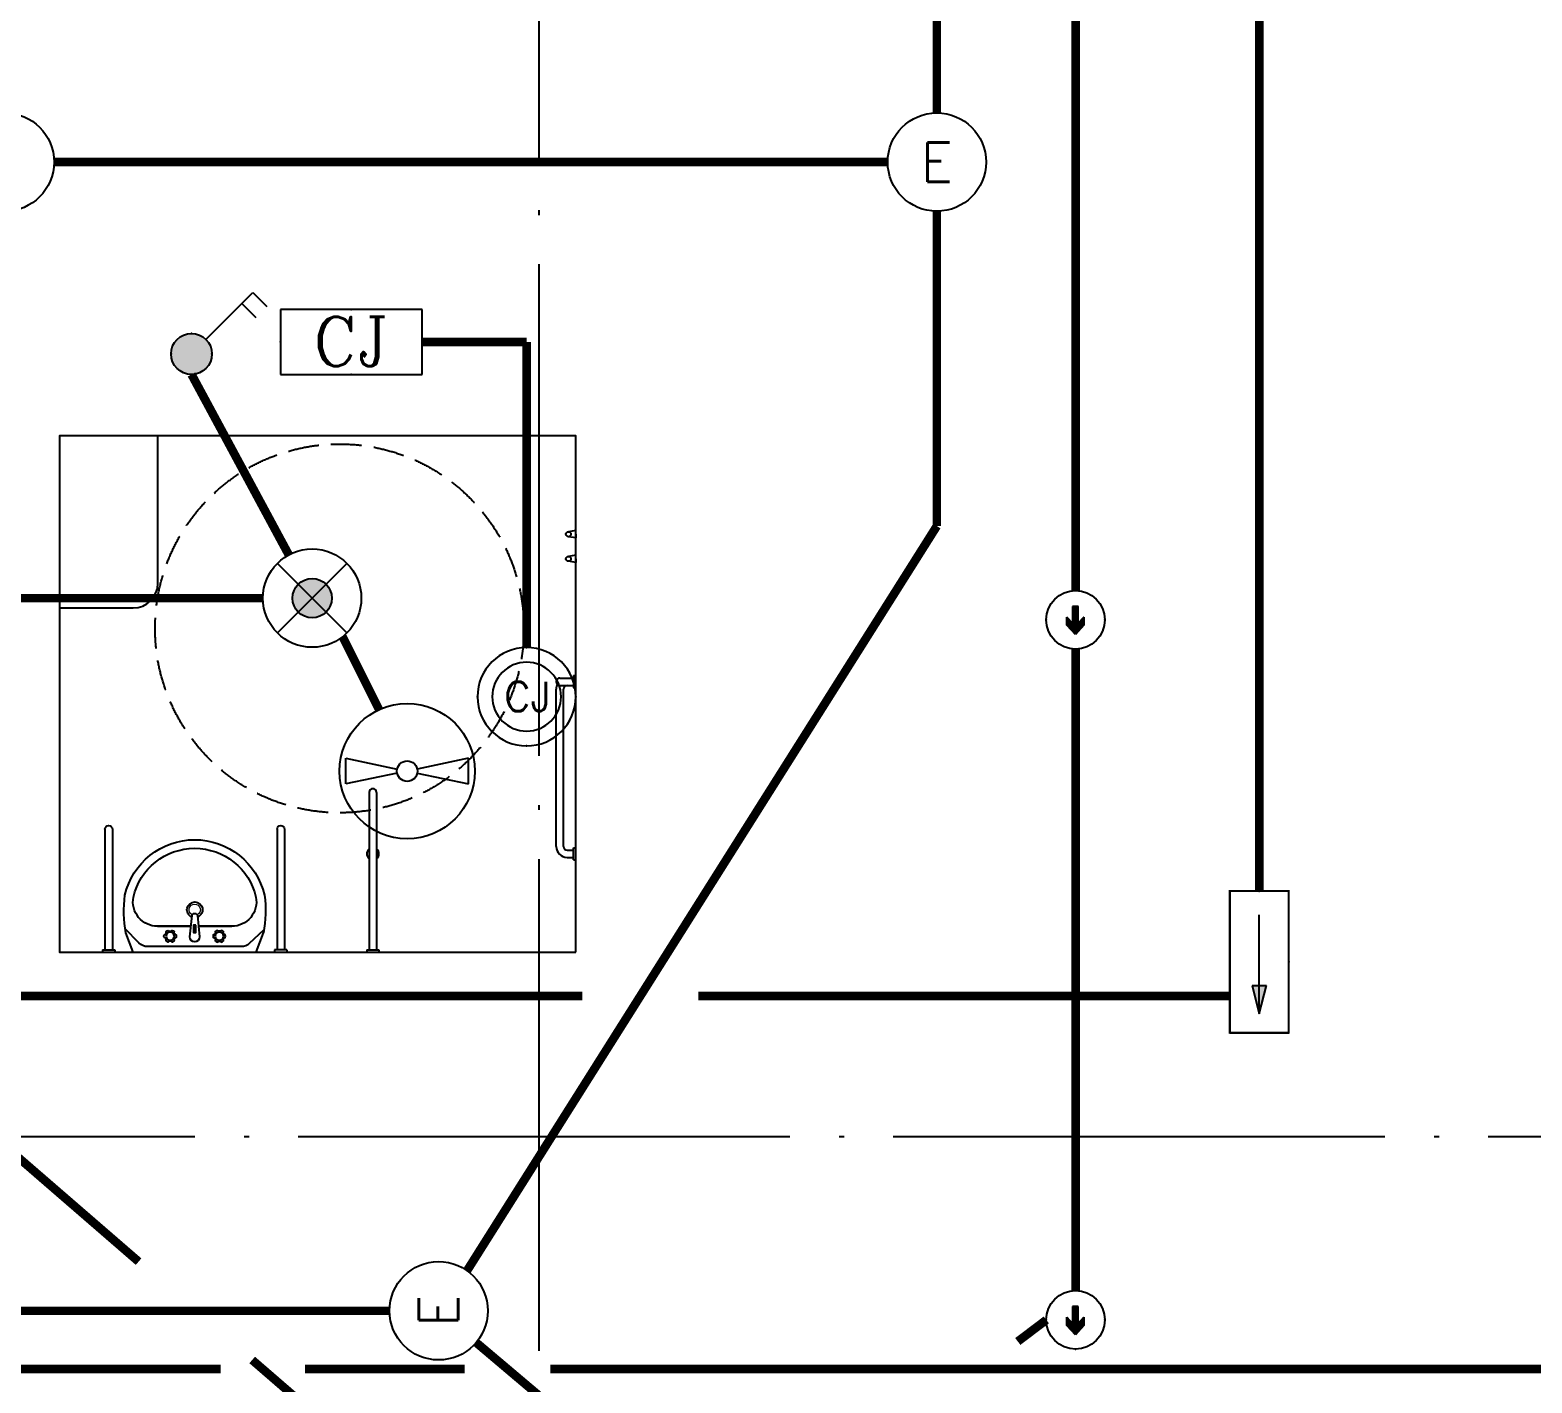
# Model space of a CAD drawing. Extents: x -288892 to 250096, y -100054 to 404668.
# Drawn here: x 102330 to 108439, y 10748 to 16251 of the extents above; entities that cross this region are included whole.
import ezdxf
from ezdxf.enums import TextEntityAlignment as Align
from ezdxf.xclip import XClip

# ---------------------------------------------------------------- set-up
doc = ezdxf.new("R2010")
doc.units = 0
doc.header["$LTSCALE"] = 1000
doc.header["$MEASUREMENT"] = 0
for name, pattern in [('104-14# 核心筒$0$DASH', [0.35, 0.25, -0.1]), ('104-14# 核心筒$0$DOTE', [2.4200000000000004, 2, -0.2, 0.02, -0.2]), ('DASH', [0.35, 0.25, -0.1])]:
    doc.linetypes.add(name, pattern=pattern)
doc.layers.get('0').update_dxf_attribs({"linetype": 'CONTINUOUS'})
doc.layers.add('104-14# 核心筒$0$04-不打印_辅助线', color=165, linetype='CONTINUOUS', plot=False)
for name, color, linetype in [('104-14# 核心筒$0$A-I_卫-洁具', 241, 'CONTINUOUS'), ('104-14# 核心筒$0$A_AXIS-轴线', 36, '104-14# 核心筒$0$DOTE'), ('EQUIP-动力', 3, 'CONTINUOUS'), ('EQUIP-照明', 3, 'CONTINUOUS'), ('TEL_TEXT', 3, 'CONTINUOUS'), ('WIRE-应急', 2, 'DASH'), ('WIRE-照明', 1, 'CONTINUOUS')]:
    doc.layers.add(name, color=color, linetype=linetype)
doc.styles.add('_TEL_DIM', font='SIMPLEX', dxfattribs={"width": 0.8, "height": 3.5, "bigfont": 'HZTXT'})
doc.styles.add('COMPLEX', font='COMPLEX')
doc.styles.get("Standard").update_dxf_attribs({"font": 'gbenor.shx', "bigfont": 'gbcbig.shx'})

# ---------------------------------------------------------------- blocks, each defined once
blk = doc.blocks.new('104-14# 核心筒$0$shshj')
for p, q in [((0, 0), (0, 15)), ((0, 15), (30, 10)), ((0, 0), (0, -15)), ((0, -15), (30, -10))]:
    blk.add_line(p, q)
blk.add_circle((30, 0), 10)
blk = doc.blocks.new('104-14# 核心筒$0$残疾人洗脸盆')
for p, q in [((-250.3694947081385, 5.963374860584736e-08), (-279.821335846791, -78.53824297699612)), ((-250.3694947081385, 5.963374860584736e-08), (250.3694947082549, 5.957554094493389e-08)), ((250.3694947082549, 5.957554094493389e-08), (279.8213358469075, -78.53824297708343)), ((-375.000000089407, -10.00000286102295), (-375.0000003278255, -9.775161743164062e-06)), ((-375.000000089407, -10.00000286102295), (-324.999999910593, -10.00000077486038)), ((-364.9999721944332, -500.0007357597351), (-365.0000001490116, -10.00000250339508)), ((-334.9999723136425, -500.0016629695892), (-334.9999997913837, -10.00000125169754)), ((-324.999999910593, -10.00000077486038), (-325.0000004470348, -7.748603820800781e-07)), ((-226.6628508922877, -37.45166452028207), (-282.5865114113549, -94.23949161371274)), ((188.9289029218489, -22.53490066135419), (-191.0374871486565, -22.53490066129598)), ((223.1441430889536, -36.07509621451027), (281.1944581537973, -90.55167670789524)), ((324.9999999107094, -10.00000077486038), (325.0000004471513, -7.748603820800781e-07)), ((375.0000000895234, -10.00000286102295), (324.9999999107094, -10.00000077486038)), ((334.9999723137589, -500.0016629695892), (334.9999997915002, -10.00000125169754)), ((364.9999721945496, -500.0007357597351), (365.000000149128, -10.00000250339508)), ((375.0000000895234, -10.00000286102295), (375.000000327942, -9.775161743164062e-06)), ((-151.1375109386863, -105.2484919499548), (-17.57351148093585, -105.248491950013)), ((-15.46037506544963, -105.248491950013), (-151.1375109386863, -105.2484919499548)), ((15.46037506498396, -105.248491950013), (150.7582734408788, -105.248491950013)), ((150.7582734408788, -105.248491950013), (15.742684415658, -105.248491950013))]:
    blk.add_line(p, q)
at = {"color": 8}
for points in [[(-107.9173216939671, -88.71320337589714), (-104.0954300422454, -85.4268261876714, 0.09925870585575888), (-95.90456995554268, -85.4268261876714), (-92.08267830405384, -88.71320337592624, 0.1010205144336436), (-83.42242426623125, -83.71320337595535), (-84.35756457189564, -78.76015952092712, 0.09925870585575843), (-80.26213452860247, -71.66666660713963), (-75.50510257121641, -69.99999994042446, 0.1010205144336439), (-75.50510257121641, -59.99999994042446), (-80.26213452848606, -58.33333327362197, 0.09925870585575902), (-84.35756457177922, -51.23984035968897), (-83.42242426623125, -46.28679650489357, 0.1010205144336439), (-92.08267830393743, -41.28679650489357), (-95.9045699556591, -44.57317369311932, 0.09925870585575877), (-104.0954300422454, -44.57317369317752), (-107.9173216939671, -41.28679650486447, 0.1010205144336438), (-116.5775757319061, -46.28679650492268), (-115.6424354262417, -51.23984035965987, 0.09925870585575888), (-119.7378654696513, -58.33333327368018), (-124.4948974269209, -59.99999994042446, 0.1010205144336438), (-124.4948974268045, -69.99999994039536), (-119.7378654695349, -71.66666660716874, 0.09925870585575888), (-115.6424354262417, -78.76015952115995), (-116.5775757320225, -83.71320337589714, 0.1010205144336439)], [(107.9173216959462, -88.71320337595535), (104.0954300442245, -85.4268261876714, -0.09925870585575888), (95.90456995763816, -85.4268261876714), (92.0826783060329, -88.71320337595535, -0.1010205144336436), (83.4224242682103, -83.71320337595535), (84.3575645738747, -78.76015952092712, -0.09925870585575843), (80.26213453046512, -71.66666660719784), (75.50510257319547, -69.99999994042446, -0.1010205144336439), (75.50510257331189, -59.99999994042446), (80.26213453058153, -58.33333327368018, -0.09925870585575902), (84.3575645738747, -51.23984035968897), (83.4224242682103, -46.28679650489357, -0.1010205144336439), (92.0826783060329, -41.28679650492268), (95.90456995752174, -44.57317369314842, -0.09925870585575877), (104.0954300443409, -44.57317369317752), (107.9173216959462, -41.28679650489357, -0.1010205144336438), (116.5775757340016, -46.28679650489357), (115.6424354282208, -51.23984035971807, -0.09925870585575888), (119.7378654715139, -58.33333327368018), (124.4948974289, -59.99999994045356, -0.1010205144336438), (124.4948974287836, -69.99999994042446), (119.7378654716304, -71.66666660716874, -0.09925870585575888), (115.6424354282208, -78.76015952115995), (116.5775757340016, -83.71320337592624, -0.1010205144336439)]]:
    blk.add_lwpolyline(points, format="xyb", close=True, dxfattribs=at)
blk.add_lwpolyline([(-20.00000000023283, -61.80376527601038), (-10.93632519524544, -148.5441634844174, 0.3840377591063864), (-0.9904750230489299, -157.5049020389852), (0.9904750225832686, -157.5049020389852, 0.3840377591063865), (10.93632519477978, -148.5441634844174), (19.99999999976717, -61.80376527601038, 0.9999999999998179)], format="xyb", close=True)
blk.add_lwpolyline([(4.499999999767169, -109.3037652760104), (-4.500000000232831, -109.3037652759813), (-4.500000000116415, -79.30376527601038), (4.499999999767169, -79.30376527601038)], close=True)
for centre in [(-99.99999999906868, -64.99999994039536, 6.17052352185754e-07), (100.0000000009313, -64.99999994040991, 6.17052352185754e-07)]:
    blk.add_circle(centre, 16.6666666666665)
for centre, radius, start, end in [((-191.0374871487729, -72.53490066131053), 50, 90.0000000066701, 135.4392819926412), ((188.9289029217325, -72.53490066135419), 50, 46.81904162607925, 90.0000000066701), ((171.1100392743247, -166.0467051142332), 459.3439191007008, 169.0175971483488, 188.1749601966289), ((-151.1375109388027, -205.2484919499402), 100, 90.0000000066701, 190.560233084289), ((150.7582734408788, -205.2484919499693), 100, 349.4397669130993, 90.0000000066701), ((-171.1100392747903, -166.0467051142332), 459.3439191007008, 351.8250398033711, 10.98240285165116), ((-2.328306436538696e-10, -172.4645476159494, 6.169127397233698e-07), 31.60961419936899, 111.3597083009184, 68.64029169908157), ((-0.1896187487291172, -166.6839508821577), 290.6643868932777, 192.8573202170934, 347.1426797760326), ((-0.1896187487291172, -166.6839508821577), 255.6643868932777, 192.8573202170934, 347.1426797760326), ((-349.9999721944332, -500.0000101923943), 14.99999998312334, 180.0000034150946, 3.415094585006371e-06), ((349.9999721945496, -500.0000101923943), 14.99999998312334, 179.9999965849054, 359.9999965849054)]:
    blk.add_arc(centre, radius, start, end)
at = {"color": 8, "lineweight": 13}
blk.add_arc((-2.328306436538696e-10, -172.4645476159494, 6.169127397233698e-07), 22.97515901426823, 117.3868633509965, 62.61313664900355, dxfattribs=at)
blk = doc.blocks.new('104-14# 核心筒$0$残疾人扶手1')
for p, q in [((-700, -9.99999475479126), (-700.0000001192093, 5.424022674560547e-06)), ((-1.788139343261719e-07, -10), (0, 0)), ((-750.0000001192093, -9.999994456768036), (-750, -1.549720764160156e-06)), ((-750.0000001192093, -9.999994456768036), (-700, -9.99999475479126)), ((-740, -65.00071978569031), (-740.0000000596046, -9.99999463558197)), ((-710.0000001192093, -65.00164842605591), (-710.0000000596046, -9.999994695186615)), ((-54.99999988079071, -50.00000697374344), (-695.0000002384186, -49.99999493360519)), ((-50, -9.999999940395355), (-50, -1.192092895507812e-07)), ((-1.788139343261719e-07, -10), (-50, -9.999999940395355)), ((-40.00000005960464, -35.00000029802322), (-40, -10.00000005960464)), ((-10.00000005960464, -35.00000041723251), (-10, -10.00000005960464)), ((-54.99999988079071, -80.00000703334808), (-695.0000002384186, -79.9999949336052))]:
    blk.add_line(p, q)
for centre, radius, start, end in [((-695, -34.99999493360519), 15, 180, 270), ((-55, -35.00000023841858), 15, 270, 0), ((-55, -35.00000023841858), 45.00000000000363, 270, 0), ((-725, -64.9999949336052), 14.99999998312334, 180, 0), ((-695, -34.99999493360519), 45.00000000000363, 244.4712198360607, 270)]:
    blk.add_arc(centre, radius, start, end)
blk = doc.blocks.new('104-14# 核心筒$0$残疾人扶手2')
for p, q in [((-10.00000113248825, -49.99999988079071), (-10.00000011920929, 3.576278686523438e-07)), ((-10.00000011920929, 3.576278686523438e-07), (-5.960464477539062e-08, 0)), ((-650.0016621351242, -9.999985933303833), (-10.00000029802322, -9.999999582767487)), ((-650.0007342100143, -39.99998587369919), (-10.00000101327896, -39.99999994039536)), ((-10.00000113248825, -49.99999988079071), (-8.046627044677734e-06, -49.99999994039536))]:
    blk.add_line(p, q)
for centre, radius, start, end in [((-400.0000005364418, -24.99999982118607, -9.52677845565972e-09), 25, 36.86992769834287, 143.1300702524336), ((-650.0000090003014, -24.99998587369919), 14.99999998312334, 90, 270), ((-400.0000005364418, -24.99999982118607, -9.52677845565972e-09), 25, 216.8698662268071, 323.1301310407838)]:
    blk.add_arc(centre, radius, start, end)
blk = doc.blocks.new('104-14# 核心筒')
at = {"layer": '104-14# 核心筒$0$04-不打印_辅助线'}
blk.add_lwpolyline([(104549.9999999999, 12500.00000004761), (104549.9999999999, 14600.00000004761), (102449.9999999999, 14600.00000004761), (102449.9999999999, 12500.00000004761)], close=True, dxfattribs=at)
at = {"layer": '104-14# 核心筒$0$A-I_卫-洁具', "ltscale": 0.1}
blk.add_lwpolyline([(102450, 14600.00000004767), (102450, 13900.00000004767), (102750, 13900.00000004767, 0.414213562373095), (102850, 14000.00000004767), (102850, 14600.00000004767)], format="xyb", close=True, dxfattribs=at)
at = {"layer": '104-14# 核心筒$0$A-I_卫-洁具', "linetype": '104-14# 核心筒$0$DASH', "ltscale": 0.5}
blk.add_circle((103588.9127797395, 13816.86180022283), 750, dxfattribs=at)
at = {"layer": '104-14# 核心筒$0$A_AXIS-轴线'}
for p, q in [((104400, 54018.37846733601), (104400, -8545.12396972545)), ((-24838.9698462474, 11750), (120259.921909796, 11750))]:
    blk.add_line(p, q, dxfattribs=at)
at = {"layer": '104-14# 核心筒$0$A-I_卫-洁具', "ltscale": 0.1}
for name, p, rotation in [('104-14# 核心筒$0$shshj', (104549.9999999999, 14200.00000006601), 180), ('104-14# 核心筒$0$shshj', (104550, 14200.00000006601), 180), ('104-14# 核心筒$0$shshj', (104549.9999999999, 14100.00000006601), 180), ('104-14# 核心筒$0$shshj', (104550, 14100.00000006601), 180), ('104-14# 核心筒$0$残疾人扶手1', (104550.0000001173, 12874.99999991956), 270), ('104-14# 核心筒$0$残疾人扶手2', (103749.4999999729, 12499.99999997963), 270)]:
    blk.add_blockref(name, p, dxfattribs=dict(at, rotation=rotation))
at = {"layer": '104-14# 核心筒$0$A-I_卫-洁具', "ltscale": 0.1, "extrusion": (1.71192553359861e-26, 3.221750197501162e-17, -1), "zscale": -1, "rotation": 180}
blk.add_blockref('104-14# 核心筒$0$残疾人洗脸盆', (-102999.9999999497, 12500.00000002555), dxfattribs=at)
blk = doc.blocks.new('X-104 14#平面')
ref = blk.add_blockref('104-14# 核心筒', (0, 0))
XClip(ref).set_block_clipping_path([(-38664.36238214614, -25499.99999999997), (139216.5485069363, 330900)])
blk = doc.blocks.new('$equip$00001838')
blk.add_circle((0, 0), 0.5)
at = {"color": 7, "style": '_TEL_DIM'}
blk.add_attdef('$TEXT$', text='', height=0.4, dxfattribs=at).set_placement((0, 0), align=Align.MIDDLE_CENTER)
at = {"color": 7, "style": '_TEL_DIM', "flags": 1}
blk.add_attdef('A', text='', height=2e-05, dxfattribs=at).set_placement((0, 0), align=Align.MIDDLE_CENTER)
blk = doc.blocks.new('$equip$00001304')
for p, q in [((-0.625, -0.1302083333357587), (-0.625, 0.1302083333357587)), ((-0.625, 0.1302083333357587), (-0.1019771270548517, 0.02124523480597418)), ((0.625, 0.1302083333357587), (0.1019771270548517, 0.02124523480597418)), ((0.625, -0.1302083333357587), (0.625, 0.1302083333357587)), ((-0.1019771270548517, -0.02124523480597418), (-0.625, -0.1302083333357587)), ((0.1019771270548517, -0.02124523480597418), (0.625, -0.1302083333357587))]:
    blk.add_line(p, q)
for radius in [0.6875, 0.1041666666666797]:
    blk.add_circle((0, 0), radius)
at = {"flags": 9}
blk.add_attdef('A', (0, 0), '', height=2e-05, dxfattribs=at)
blk = doc.blocks.new('$equip$00001149')
for p, q in [((-0.353553390592424, 0.353553390592424), (0.353553390592424, -0.353553390592424)), ((0.353553390592424, 0.353553390592424), (-0.353553390592424, -0.353553390592424))]:
    blk.add_line(p, q)
for radius in [0.5, 0.2]:
    blk.add_circle((0, 0), radius)
for points in [[(-0.09999999999854481, 0.1732050807586347), (0.09999999999854481, 0.1732050807586347), (-0.1732050807586347, 0.09999999999854481), (0.1732050807586347, 0.09999999999854481)], [(0, 0.2000000000007276), (0, 0.2000000000007276), (-0.09999999999854481, 0.1732050807586347), (0.09999999999854481, 0.1732050807586347)], [(-0.1732050807586347, 0.09999999999854481), (0.1732050807586347, 0.09999999999854481), (-0.2000000000007276, 0), (0.2000000000007276, 0)], [(-0.1732050807586347, -0.09999999999854481), (0.1732050807586347, -0.09999999999854481), (-0.2000000000007276, 0), (0.2000000000007276, 0)], [(-0.09999999999854481, -0.1732050807586347), (0.09999999999854481, -0.1732050807586347), (-0.1732050807586347, -0.09999999999854481), (0.1732050807586347, -0.09999999999854481)], [(0, -0.2000000000007276), (0, -0.2000000000007276), (-0.09999999999854481, -0.1732050807586347), (0.09999999999854481, -0.1732050807586347)]]:
    blk.add_solid(points)
at = {"flags": 9}
blk.add_attdef('A', (0, 0), '', height=2e-05, dxfattribs=at)
blk = doc.blocks.new('$equip$00001231')
for radius in [0.5, 0.3500000000000001]:
    blk.add_circle((0, 0), radius)
at = {"layer": 'EQUIP-照明', "flags": 9}
blk.add_attdef('A', (0, 0), '', height=2e-05, dxfattribs=at)
blk = doc.blocks.new('$equip_U$00000199(HT0843)')
for p in [(0, 1.000000000001819), (-0.5, 0.500000000001819), (0.5, 0.500000000001819), (0, 1.818989403545856e-12)]:
    blk.add_point(p)
blk.add_blockref('$equip$00001231', (0, 0.500000000001819))
at = {"color": 7, "style": '_TEL_DIM'}
blk.add_attdef('$TEXT$', text='', height=0.3, dxfattribs=at).set_placement((-0.002888511691708118, 0.4918123791121616), align=Align.MIDDLE_CENTER)
at = {"color": 7, "style": '_TEL_DIM', "flags": 1}
blk.add_attdef('A', text='', height=2.5e-05, dxfattribs=at).set_placement((0, 1.818989403545856e-12), align=Align.MIDDLE_CENTER)
blk = doc.blocks.new('$equip_U$00000198(HT0843)')
for p, q in [((0.7200000000011642, 0.6599999999998545), (-0.7199999999938882, 0.6599999999998545)), ((-0.7199999999938882, 0.6599999999998545), (-0.7199999999938882, 0)), ((0.7200000000011642, 0), (0.7200000000011642, 0.6599999999998545)), ((-0.7199999999938882, 0), (0.7200000000011642, 0))]:
    blk.add_line(p, q)
for p in [(0, 0.6599999999998545), (-0.7199999999938882, 0.3299999999999272), (0.7200000000011642, 0.3299999999999272), (0, 0)]:
    blk.add_point(p)
at = {"style": 'COMPLEX'}
blk.add_text('CJ', height=0.5, dxfattribs=at).set_placement((-0.3897338216847857, 0.08468310433636361))
at = {"color": 7, "style": '_TEL_DIM', "flags": 1}
blk.add_attdef('A', text='', height=2.5e-05, dxfattribs=at).set_placement((0, 0), align=Align.MIDDLE_CENTER)
blk = doc.blocks.new('$equip$00001963')
for p, q in [((0.1473139127447212, 0.3556472460822988), (0.624999999996362, 0.8333333333339397)), ((0.624999999996362, 0.8333333333339397), (0.7664213562347868, 0.6919119770955149)), ((0.5118629150056222, 0.7201962483431998), (0.653284271244047, 0.578774892108413))]:
    blk.add_line(p, q)
blk.add_circle((-3.637978807091713e-12, 0.2083333333339397), 0.2083333333334168)
for p in [(0, 0.4166666666660603), (-0.2083333333393966, 0.2083333333375776), (0.2083333333284827, 0.2083333333375776), (0, 0)]:
    blk.add_point(p)
for points in [[(-0.1804219591249421, 0.312500000001819), (0.1804219591176661, 0.312500000001819), (-0.2083333333357587, 0.2083333333339397), (0.2083333333284827, 0.2083333333339397)], [(-0.1041666666715173, 0.3887552924552438), (0.1041666666642413, 0.3887552924552438), (-0.1804219591249421, 0.312500000001819), (0.1804219591176661, 0.312500000001819)], [(-3.637978807091713e-12, 0.4166666666660603), (-3.637978807091713e-12, 0.4166666666660603), (-0.1041666666715173, 0.3887552924552438), (0.1041666666642413, 0.3887552924552438)], [(-0.1804219591249421, 0.1041666666660603), (0.1804219591176661, 0.1041666666660603), (-0.2083333333357587, 0.2083333333339397), (0.2083333333284827, 0.2083333333339397)], [(-0.1041666666715173, 0.02791137421263556), (0.1041666666642413, 0.02791137421263556), (-0.1804219591249421, 0.1041666666660603), (0.1804219591176661, 0.1041666666660603)], [(-3.637978807091713e-12, 1.818989403545856e-12), (-3.637978807091713e-12, 1.818989403545856e-12), (-0.1041666666715173, 0.02791137421263556), (0.1041666666642413, 0.02791137421263556)]]:
    blk.add_solid(points)
at = {"layer": 'TEL_TEXT', "style": '_TEL_DIM', "flags": 1}
blk.add_attdef('A', text='', height=2e-05, dxfattribs=at).set_placement((0, 0), align=Align.MIDDLE_CENTER)
blk = doc.blocks.new('$equip$00002541')
blk.add_hatch(color=256).paths.add_polyline_path([(-0.2400000000016007, 0.3719999999993888), (-0.5280000000020664, 0.2999999999992724), (-0.2400000000016007, 0.227999999999156)])
for p, q in [((-0.7199999999975262, 0.5999999999949068), (-0.7199999999975262, 0)), ((0.7199999999975262, 0.5999999999949068), (-0.7199999999975262, 0.5999999999949068)), ((0.7199999999975262, 0), (0.7199999999975262, 0.5999999999949068)), ((-0.2400000000016007, 0.3719999999993888), (-0.5280000000020664, 0.2999999999992724)), ((-0.2400000000016007, 0.3719999999993888), (-0.2400000000016007, 0.227999999999156)), ((-0.5280000000020664, 0.2999999999992724), (-0.2400000000016007, 0.227999999999156)), ((-0.7199999999975262, 0), (0.7199999999975262, 0))]:
    blk.add_line(p, q)
at = {"color": 7}
blk.add_line((-0.4800000000032014, 0.2999999999992724), (0.4800000000032014, 0.2999999999992724), dxfattribs=at)
at = {"const_width": 0.02}
blk.add_lwpolyline([(-0.7199999999975262, 0.5999999999949068), (-0.7199999999975262, 0), (0.7199999999975262, 0), (0.7199999999975262, 0.5999999999949068), (-0.7199999999975262, 0.5999999999949068), (-0.7199999999975262, 0)], dxfattribs=at)
for p in [(0, 0.5999999999949068), (-0.7199999999975262, 0.2999999999956344), (0.7199999999975262, 0.2999999999956344), (0, 0)]:
    blk.add_point(p)
at = {"color": 7, "style": '_TEL_DIM', "flags": 1}
blk.add_attdef('A', text='', height=2e-05, dxfattribs=at).set_placement((0, 0), align=Align.MIDDLE_CENTER)
blk = doc.blocks.new('$equip_U$00000283(晏大钊)')
at = {"color": 3, "linetype": 'ByBlock', "ltscale": 5}
for p, q in [((-0.2723380496354366, 0.05358963180333376), (-0.2723380496354366, -0.06141036819644796)), ((0.07266195036572753, 0.05358963180333376), (-0.2723380496354366, 0.05358963180333376)), ((0.07266195036572753, 0.05358963180333376), (-0.05505848884422448, 0.1685896318031155)), ((-0.05505848884422448, 0.1685896318031155), (0.1110812915576389, 0.1685896318031155)), ((0.0676619503647089, 0.05358963180333376), (0.07266195036572753, 0.05358963180333376)), ((0.1110812915576389, 0.1685896318031155), (0.302661950365291, -0.003910368195647607)), ((-0.2723380496354366, -0.06141036819644796), (0.07266195036572753, -0.06141036819644796)), ((-0.05505848884422448, -0.1764103681962297), (0.07266195036572753, -0.06141036819644796)), ((0.1110812915576389, -0.1764103681962297), (-0.05505848884422448, -0.1764103681962297)), ((0.0676619503647089, -0.06141036819644796), (0.07266195036572753, -0.06141036819644796)), ((0.302661950365291, -0.003910368195647607), (0.1110812915576389, -0.1764103681962297))]:
    blk.add_line(p, q, dxfattribs=at)
at = {"color": 3}
for p, q in [((-0.2712985488033155, 0.05358963180333376), (-0.2723380496354366, 0.05255013097303163)), ((-0.2600732286518905, 0.05358963180333376), (-0.2723380496354366, 0.04132481082160666)), ((-0.2488479085004656, 0.05358963180333376), (-0.2723380496354366, 0.03009949067018169)), ((-0.2376225883490406, 0.05358963180333376), (-0.2723380496354366, 0.01887417051875673)), ((-0.2263972681976156, 0.05358963180333376), (-0.2723380496354366, 0.007648850367331761)), ((-0.2151719480461907, 0.05358963180333376), (-0.2723380496354366, -0.003576469784093206)), ((-0.2039466278947657, 0.05358963180333376), (-0.2723380496354366, -0.01480178993551817)), ((-0.1927213077433407, 0.05358963180333376), (-0.2723380496354366, -0.02602711008694314)), ((-0.1814959875919158, 0.05358963180333376), (-0.2723380496354366, -0.03725243023836811)), ((-0.1702706674404908, 0.05358963180333376), (-0.2723380496354366, -0.04847775038979307)), ((-0.1590453472890658, 0.05358963180333376), (-0.2723380496354366, -0.05970307054121804)), ((-0.2712985488033155, 0.05358963180333376), (-0.2723380496354366, 0.05255013097303163)), ((-0.2600732286518905, 0.05358963180333376), (-0.2723380496354366, 0.04132481082160666)), ((-0.2488479085004656, 0.05358963180333376), (-0.2723380496354366, 0.03009949067018169)), ((-0.2376225883490406, 0.05358963180333376), (-0.2723380496354366, 0.01887417051875673)), ((-0.2263972681976156, 0.05358963180333376), (-0.2723380496354366, 0.007648850367331761)), ((-0.2151719480461907, 0.05358963180333376), (-0.2723380496354366, -0.003576469784093206)), ((-0.2039466278947657, 0.05358963180333376), (-0.2723380496354366, -0.01480178993551817)), ((-0.1927213077433407, 0.05358963180333376), (-0.2723380496354366, -0.02602711008694314)), ((-0.1814959875919158, 0.05358963180333376), (-0.2723380496354366, -0.03725243023836811)), ((-0.1702706674404908, 0.05358963180333376), (-0.2723380496354366, -0.04847775038979307)), ((-0.1590453472890658, 0.05358963180333376), (-0.2723380496354366, -0.05970307054121804)), ((-0.07241776010050671, 0.05358963180333376), (-0.2719840393219783, 0.05358963180333376)), ((-0.1478200271376409, 0.05358963180333376), (-0.2628200271392416, -0.06141036819644796)), ((-0.1478200271376409, 0.05358963180333376), (-0.2628200271392416, -0.06141036819644796)), ((-0.1365947069862159, 0.05358963180333376), (-0.2515947069878166, -0.06141036819644796)), ((-0.1365947069862159, 0.05358963180333376), (-0.2515947069878166, -0.06141036819644796)), ((-0.1253693868347909, 0.05358963180333376), (-0.2403693868363916, -0.06141036819644796)), ((-0.1253693868347909, 0.05358963180333376), (-0.2403693868363916, -0.06141036819644796)), ((-0.114144066683366, 0.05358963180333376), (-0.2291440666849667, -0.06141036819644796)), ((-0.114144066683366, 0.05358963180333376), (-0.2291440666849667, -0.06141036819644796)), ((-0.102918746531941, 0.05358963180333376), (-0.2179187465335417, -0.06141036819644796)), ((-0.102918746531941, 0.05358963180333376), (-0.2179187465335417, -0.06141036819644796)), ((-0.09169342638051603, 0.05358963180333376), (-0.2066934263821167, -0.06141036819644796)), ((-0.09169342638051603, 0.05358963180333376), (-0.2066934263821167, -0.06141036819644796)), ((-0.08046810622909106, 0.05358963180333376), (-0.1954681062306918, -0.06141036819644796)), ((-0.08046810622909106, 0.05358963180333376), (-0.1954681062306918, -0.06141036819644796)), ((-0.0692427860776661, 0.05358963180333376), (-0.1842427860792668, -0.06141036819644796)), ((-0.0692427860776661, 0.05358963180333376), (-0.1842427860792668, -0.06141036819644796)), ((-0.05801746592624113, 0.05358963180333376), (-0.1730174659278418, -0.06141036819644796)), ((-0.05801746592624113, 0.05358963180333376), (-0.1730174659278418, -0.06141036819644796)), ((-0.04679214577481616, 0.05358963180333376), (-0.1617921457764169, -0.06141036819644796)), ((-0.04679214577481616, 0.05358963180333376), (-0.1617921457764169, -0.06141036819644796)), ((-0.03556682562702917, 0.05358963180333376), (-0.1505668256249919, -0.06141036819644796)), ((-0.03556682562702917, 0.05358963180333376), (-0.1505668256249919, -0.06141036819644796)), ((-0.02434150547560421, 0.05358963180333376), (-0.1393415054735669, -0.06141036819644796)), ((-0.02434150547560421, 0.05358963180333376), (-0.1393415054735669, -0.06141036819644796)), ((-0.01311618532417924, 0.05358963180333376), (-0.128116185322142, -0.06141036819644796)), ((-0.01311618532417924, 0.05358963180333376), (-0.128116185322142, -0.06141036819644796)), ((-0.001890865172754275, 0.05358963180333376), (-0.116890865170717, -0.06141036819644796)), ((-0.001890865172754275, 0.05358963180333376), (-0.116890865170717, -0.06141036819644796)), ((0.009334454978670692, 0.05358963180333376), (-0.105665545019292, -0.06141036819644796)), ((0.009334454978670692, 0.05358963180333376), (-0.105665545019292, -0.06141036819644796)), ((0.02055977513009566, 0.05358963180333376), (-0.09444022486786707, -0.06141036819644796)), ((0.02055977513009566, 0.05358963180333376), (-0.09444022486786707, -0.06141036819644796)), ((0.03178509528152063, 0.05358963180333376), (-0.0832149047164421, -0.06141036819644796)), ((0.03178509528152063, 0.05358963180333376), (-0.0832149047164421, -0.06141036819644796)), ((0.04301041543294559, 0.05358963180333376), (-0.07198958456501714, -0.06141036819644796)), ((0.04301041543294559, 0.05358963180333376), (-0.07198958456501714, -0.06141036819644796)), ((0.05423573558437056, 0.05358963180333376), (-0.06076426441359217, -0.06141036819644796)), ((0.05423573558437056, 0.05358963180333376), (-0.06076426441359217, -0.06141036819644796)), ((0.06546105573579553, 0.05358963180333376), (-0.04953894426216721, -0.06141036819644796)), ((0.06546105573579553, 0.05358963180333376), (-0.04953894426216721, -0.06141036819644796)), ((-0.0440453472911031, 0.1685896318031155), (-0.04926333092225832, 0.1633716481719603)), ((-0.0440453472911031, 0.1685896318031155), (-0.04926333092225832, 0.1633716481719603)), ((-0.03282002713967813, 0.1685896318031155), (-0.04335652379450039, 0.1580531351464742)), ((-0.03282002713967813, 0.1685896318031155), (-0.04335652379450039, 0.1580531351464742)), ((0.2125640717167698, 0.07721412612045242), (-0.04106042259809328, -0.1764103681962297)), ((0.1651322414836613, 0.02978229588552495), (-0.04106042259809328, -0.1764103681962297)), ((0.1534960004573804, 0.1303992563734937), (-0.03831362411074224, -0.06141036819644796)), ((0.1534960004573804, 0.1303992563734937), (-0.03831362411074224, -0.06141036819644796)), ((-0.02159470698825317, 0.1685896318031155), (-0.03744971667038044, 0.1527346221209882)), ((-0.02159470698825317, 0.1685896318031155), (-0.03744971667038044, 0.1527346221209882)), ((-0.0103693868368282, 0.1685896318031155), (-0.03154290954262251, 0.1474161090973212)), ((-0.0103693868368282, 0.1685896318031155), (-0.03154290954262251, 0.1474161090973212)), ((0.2184708788445278, 0.07189561309496639), (-0.02983510244666832, -0.1764103681962297)), ((0.1653175850624393, 0.01874231931105896), (-0.02983510244666832, -0.1764103681962297)), ((0.1594028075851384, 0.1250807433480077), (-0.02708830395931727, -0.06141036819644796)), ((0.1594028075851384, 0.1250807433480077), (-0.02708830395931727, -0.06141036819644796)), ((0.0008559333145967685, 0.1685896318031155), (-0.02563610241486458, 0.1420975960718351)), ((0.0008559333145967685, 0.1685896318031155), (-0.02563610241486458, 0.1420975960718351)), ((0.01208125346602174, 0.1685896318031155), (-0.01972929529074463, 0.1367790830463491)), ((0.01208125346602174, 0.1685896318031155), (-0.01972929529074463, 0.1367790830463491)), ((0.2243776859722857, 0.06657710006948037), (-0.01860978229524335, -0.1764103681962297)), ((0.1655029286375793, 0.007702342738411971), (-0.01860978229524335, -0.1764103681962297)), ((0.1653096147092583, 0.1197622303225216), (-0.01586298380789231, -0.06141036819644796)), ((0.1653096147092583, 0.1197622303225216), (-0.01586298380789231, -0.06141036819644796)), ((0.0233065736174467, 0.1685896318031155), (-0.0138224881629867, 0.1314605700208631)), ((0.0233065736174467, 0.1685896318031155), (-0.0138224881629867, 0.1314605700208631)), ((0.03453189376887167, 0.1685896318031155), (-0.007915681038866751, 0.1261420569953771)), ((0.03453189376887167, 0.1685896318031155), (-0.007915681038866751, 0.1261420569953771)), ((0.2302844930964056, 0.06125858704399434), (-0.007384462143818382, -0.1764103681962297)), ((0.1712164218370162, 0.1144437172970356), (-0.004637663656467339, -0.06141036819644796)), ((0.1712164218370162, 0.1144437172970356), (-0.004637663656467339, -0.06141036819644796)), ((0.04575721392029664, 0.1685896318031155), (-0.002008873911108822, 0.12082354397171)), ((0.04575721392029664, 0.1685896318031155), (-0.002008873911108822, 0.12082354397171)), ((0.2361913002241636, 0.0559400740203273), (0.003840858007606585, -0.1764103681962297)), ((0.0569825340717216, 0.1685896318031155), (0.003897933213011129, 0.115505030946224)), ((0.0569825340717216, 0.1685896318031155), (0.003897933213011129, 0.115505030946224)), ((0.1771232289611362, 0.1091252042715496), (0.006587656494957628, -0.06141036819644796)), ((0.1771232289611362, 0.1091252042715496), (0.006587656494957628, -0.06141036819644796)), ((0.06820785422314657, 0.1685896318031155), (0.009804740340769058, 0.110186517920738)), ((0.06820785422314657, 0.1685896318031155), (0.009804740340769058, 0.110186517920738)), ((0.2420981073482835, 0.05062156099484127), (0.01506617815903155, -0.1764103681962297)), ((0.07943317437457154, 0.1685896318031155), (0.01571154746852699, 0.1048680048952519)), ((0.07943317437457154, 0.1685896318031155), (0.01571154746852699, 0.1048680048952519)), ((0.1830300360888941, 0.1038066912460636), (0.01781297664638259, -0.06141036819644796)), ((0.1830300360888941, 0.1038066912460636), (0.01781297664638259, -0.06141036819644796)), ((0.0906584945259965, 0.1685896318031155), (0.02161835459264694, 0.09954949186976592)), ((0.0906584945259965, 0.1685896318031155), (0.02161835459264694, 0.09954949186976592)), ((0.2480049144760414, 0.04530304796935525), (0.02629149831045652, -0.1764103681962297)), ((0.1018838146774215, 0.1685896318031155), (0.02752516172040487, 0.09423097884609888)), ((0.1018838146774215, 0.1685896318031155), (0.02752516172040487, 0.09423097884609888)), ((0.1889368432130141, 0.09848817822239653), (0.02903829679780756, -0.06141036819644796)), ((0.1889368432130141, 0.09848817822239653), (0.02903829679780756, -0.06141036819644796)), ((0.1121483505739889, 0.1676288475500769), (0.03343196884452482, 0.08891246582061285)), ((0.1121483505739889, 0.1676288475500769), (0.03343196884452482, 0.08891246582061285)), ((0.2539117216001614, 0.03998453494386922), (0.03751681846188148, -0.1764103681962297)), ((0.1180551577017468, 0.1623103345245909), (0.03933877597228275, 0.08359395279512682)), ((0.1180551577017468, 0.1623103345245909), (0.03933877597228275, 0.08359395279512682)), ((0.194843650340772, 0.0931696651969105), (0.04026361694923253, -0.06141036819644796)), ((0.194843650340772, 0.0931696651969105), (0.04026361694923253, -0.06141036819644796)), ((0.1239619648258667, 0.1569918214991048), (0.0452455830964027, 0.0782754397696408)), ((0.1239619648258667, 0.1569918214991048), (0.0452455830964027, 0.0782754397696408)), ((0.2598185287279193, 0.03466602191838319), (0.04874213861330645, -0.1764103681962297)), ((0.1298687719536247, 0.1516733084736188), (0.05115239022416063, 0.07295692674415477)), ((0.1298687719536247, 0.1516733084736188), (0.05115239022416063, 0.07295692674415477)), ((0.200750457464892, 0.08785115217142447), (0.05148893709701952, -0.06141036819644796)), ((0.200750457464892, 0.08785115217142447), (0.05148893709701952, -0.06141036819644796)), ((0.1357755790777446, 0.1463547954481328), (0.05705919735191856, 0.06763841372048773)), ((0.1357755790777446, 0.1463547954481328), (0.05705919735191856, 0.06763841372048773)), ((0.2657253358520393, 0.02934750889289717), (0.05996745876473142, -0.1764103681962297)), ((0.2066572645926499, 0.08253263914593845), (0.06271425724844448, -0.06141036819644796)), ((0.1649468979048834, 0.04082227245999093), (0.06271425724844448, -0.06141036819644796)), ((0.1416823862055026, 0.1410362824244658), (0.0629660044760385, 0.06231990069500171)), ((0.1416823862055026, 0.1410362824244658), (0.0629660044760385, 0.06231990069500171)), ((0.1475891933332605, 0.1357177693989797), (0.06887281160379644, 0.05700138766951568)), ((0.1475891933332605, 0.1357177693989797), (0.06887281160379644, 0.05700138766951568)), ((0.2716321429797972, 0.02402899586741114), (0.07119277891615639, -0.1764103681962297)), ((0.2775389501039172, 0.0187104828437441), (0.08241809906758135, -0.1764103681962297)), ((0.2834457572316751, 0.01339196981825808), (0.09364341921900632, -0.1764103681962297)), ((0.2834457572316751, 0.01339196981825808), (0.09364341921900632, -0.1764103681962297)), ((0.289352564359433, 0.008073456792772049), (0.1048687393704313, -0.1764103681962297)), ((0.289352564359433, 0.008073456792772049), (0.1048687393704313, -0.1764103681962297)), ((0.295259371483553, 0.002754943767286022), (0.1614123308681883, -0.1310920968480787)), ((0.295259371483553, 0.002754943767286022), (0.1614123308681883, -0.1310920968480787)), ((0.2066572645926499, 0.08253263914593845), (0.166351767587912, 0.04222714213938161)), ((0.2125640717167698, 0.07721412612045242), (0.1777687608228007, 0.04241881522466429)), ((0.2184708788445278, 0.07189561309496639), (0.1891857540613273, 0.04261048831176595)), ((0.2243776859722857, 0.06657710006948037), (0.200602747296216, 0.04280216139704862)), ((0.2302844930964056, 0.06125858704399434), (0.2115788291339413, 0.04255292308153003)), ((0.2361913002241636, 0.0559400740203273), (0.2117641727127193, 0.03151294650888303)), ((0.2420981073482835, 0.05062156099484127), (0.2119495162878593, 0.02047296993441705)), ((0.2480049144760414, 0.04530304796935525), (0.2121348598666373, 0.00943299335995107)), ((0.2539117216001614, 0.03998453494386922), (0.2123202034454152, -0.001606983212695923)), ((0.2598185287279193, 0.03466602191838319), (0.2125055470205552, -0.0126469597871619)), ((0.2657253358520393, 0.02934750889289717), (0.2126908905993332, -0.02368693636162789)), ((0.2716321429797972, 0.02402899586741114), (0.2128762341781112, -0.03472691293427488)), ((0.2775389501039172, 0.0187104828437441), (0.2130615777532512, -0.04576688950874086)), ((-0.0272185421854374, -0.1513431676339678), (-0.05228574274951825, -0.1764103681962297)), ((-0.0272185421854374, -0.1513431676339678), (-0.05228574274951825, -0.1764103681962297)), ((0.1656882722163573, -0.00333763383605401), (-0.007384462143818382, -0.1764103681962297)), ((0.1658736157951353, -0.01437761041051999), (0.003840858007606585, -0.1764103681962297)), ((0.1660589593702753, -0.02541758698316698), (0.01506617815903155, -0.1764103681962297)), ((0.1662443029490532, -0.03645756355763297), (0.02629149831045652, -0.1764103681962297)), ((0.1664296465241932, -0.04749754013209895), (0.03751681846188148, -0.1764103681962297)), ((0.1705990731425118, -0.05455343366520538), (0.04874213861330645, -0.1764103681962297)), ((0.1820160663810384, -0.0543617605799227), (0.05996745876473142, -0.1764103681962297)), ((0.193433059615927, -0.05417008749464003), (0.07119277891615639, -0.1764103681962297)), ((0.2048500528544537, -0.05397841440935736), (0.08241809906758135, -0.1764103681962297)), ((0.3011661786113109, -0.002563569258200005), (0.2741209250380052, -0.02960882282968669)), ((0.3011661786113109, -0.002563569258200005), (0.2741209250380052, -0.02960882282968669))]:
    blk.add_line(p, q, dxfattribs=at)
blk.add_circle((0, 0), 0.595, dxfattribs=at)
for p in [(0, 0.5949999999993452), (-0.5949999999975262, 0), (0.5950000000011642, 0), (0, -0.5949999999993452)]:
    blk.add_point(p)
at = {"color": 7, "style": '_TEL_DIM', "flags": 1}
for tag in ['REMARK', 'A']:
    blk.add_attdef(tag, text='', height=2.5e-05, dxfattribs=at).set_placement((0, 0), align=Align.MIDDLE_CENTER)
blk = doc.blocks.new('$equip_U$00000284(晏大钊)')
for p in [(0, 0.2975000000005821), (-0.2975000000005821, 3.637978807091713e-12), (0.2975000000005821, 3.637978807091713e-12), (0, -0.2974999999969441)]:
    blk.add_point(p)
at = {"xscale": 0.5, "yscale": 0.5, "zscale": 0.5}
blk.add_blockref('$equip_U$00000283(晏大钊)', (0, 3.637978807091713e-12), dxfattribs=at)
at = {"color": 7, "style": '_TEL_DIM', "flags": 1}
for tag in ['REMARK', 'A']:
    blk.add_attdef(tag, text='', height=1.25e-05, dxfattribs=at).set_placement((0, 3.637978807091713e-12), align=Align.MIDDLE_CENTER)
blk = doc.blocks.new('$equip_U$00000302(HT0843)')
for p in [(3.637978807091713e-12, 0.2975000000005821), (-0.2974999999969441, 0), (0.2975000000042201, 0), (3.637978807091713e-12, -0.2975000000005821)]:
    blk.add_point(p)
at = {"rotation": 180}
blk.add_blockref('$equip_U$00000284(晏大钊)', (3.637978807091713e-12, 3.637978807091713e-12), dxfattribs=at)
at = {"color": 7, "style": '_TEL_DIM', "flags": 1}
for tag in ['REMARK', 'A']:
    blk.add_attdef(tag, text='', height=1.25e-05, dxfattribs=at).set_placement((3.637978807091713e-12, 0), align=Align.MIDDLE_CENTER)

msp = doc.modelspace()

# ---------------------------------------------------------------- linework, layer by layer
at = {"layer": 'WIRE-应急', "linetype": 'DASH', "const_width": 35}
for points in [[(106018.5098826213, 19380.98870089059), (106018.5098826213, 15913.72072816151)], [(107329.999999418, 18512.71687895792), (107330.0000007391, 12748.4484346574)], [(106582.705263596, 13971.07086360484), (106582.705263596, 16581.00000000099)], [(102427.918404093, 15713.72072816151), (105818.5098826213, 15713.72072816151)], [(106018.5098826213, 15513.72072816151), (106018.5098826213, 14233.12773653519)], [(106018.5098826213, 14233.12773653519), (104107.6639776371, 11204.39593155794)], [(106582.705263596, 11123.14172720822), (106582.705263596, 13733.07086360437)], [(97966.5355589268, 12321.39590807701), (104575.908559532, 12321.395908077)], [(105048.8639873639, 12321.395908077), (107210.0000007394, 12321.39590807701)], [(102771.718981903, 11241.17506747471), (101724.6378000919, 12147.65958790756)], [(100192.0830556476, 11041.17506747475), (103792.0830556476, 11041.17506747475)], [(106347.8029142448, 10916.42153669453), (106463.7052635958, 11004.14172720799)], [(104144.8176579597, 10912.05442134659), (107275.8770053584, 8265.081175719175)], [(103104.9103276534, 10803.92153669452), (94482.80151891522, 10803.92153669451)], [(106097.4648794146, 8361.993178470857), (103233.7593844512, 10841.17506747471)], [(104098.4705628572, 10803.92153669452), (103448.671623039, 10803.92153669452)], [(111325.007152744, 10803.92153669451), (104446.9818300277, 10803.92153669452)]]:
    msp.add_lwpolyline(points, dxfattribs=at)
at = {"layer": 'WIRE-照明', "linetype": 'Continuous', "const_width": 35}
for points in [[(103924.6861888379, 14981.9999999957), (104349.9999999993, 14981.9999999957)], [(104349.9999999993, 13739.06228996314), (104349.9999999993, 14981.9999999957)], [(102986.9565818487, 14849.99999999578), (103382.6586845325, 14116.02112853913)], [(103277.5683919171, 13939.97526109498), (100771.2143875733, 13939.97526109498)], [(103749.7804753925, 13486.41036301014), (103601.5689630008, 13783.05535040507)]]:
    msp.add_lwpolyline(points, dxfattribs=at)

# ---------------------------------------------------------------- block references
msp.add_blockref('X-104 14#平面', (0, 0))
at = {"layer": 'EQUIP-动力', "xscale": 400, "yscale": 400, "zscale": 400}
msp.add_blockref('$equip$00001304', (103864.2420016639, 13236.36324944223), dxfattribs=at)
at = {"layer": 'EQUIP-照明', "xscale": 400, "yscale": 400, "zscale": 400}
for p in [(102227.918404093, 15713.72072816151), (106018.5098826213, 15713.72072816151)]:
    msp.add_blockref('$equip$00001838', p, dxfattribs=at).add_auto_attribs({'$TEXT$': 'E'})
for name, p in [('$equip$00001963', (102986.9565818487, 14849.99999999578)), ('$equip_U$00000198(HT0843)', (103636.6861888374, 14849.99999999573)), ('$equip$00001149', (103477.5683919171, 13939.97526109498))]:
    msp.add_blockref(name, p, dxfattribs=at)
at = {"layer": 'EQUIP-照明', "xscale": 400, "yscale": 400, "zscale": 400, "rotation": 90}
for name, p in [('$equip_U$00000302(HT0843)', (106582.705263596, 13852.07086360315)), ('$equip$00002541', (107450.0000007374, 12460.44843465839)), ('$equip_U$00000302(HT0843)', (106582.705263596, 11004.14172720653))]:
    msp.add_blockref(name, p, dxfattribs=at)
at = {"layer": 'EQUIP-照明'}
ref = msp.add_blockref('$equip_U$00000199(HT0843)', (104550, 13539.06228996314), dxfattribs=dict(at, xscale=-400, yscale=400, zscale=400, rotation=90))
ref.add_attrib('$TEXT$', 'CJ', dxfattribs={"layer": '0', "color": 7, "height": 120, "style": '_TEL_DIM'}).set_placement((104353.2750483552, 13540.21769463983), align=Align.MIDDLE_CENTER)
at = {"layer": 'EQUIP-照明', "xscale": 400, "yscale": 400, "zscale": 400, "rotation": 89.99999999999997}
msp.add_blockref('$equip$00001838', (103992.0830556476, 11041.17506747475), dxfattribs=at).add_auto_attribs({'$TEXT$': 'E'})

doc.saveas('drawing.dxf')
